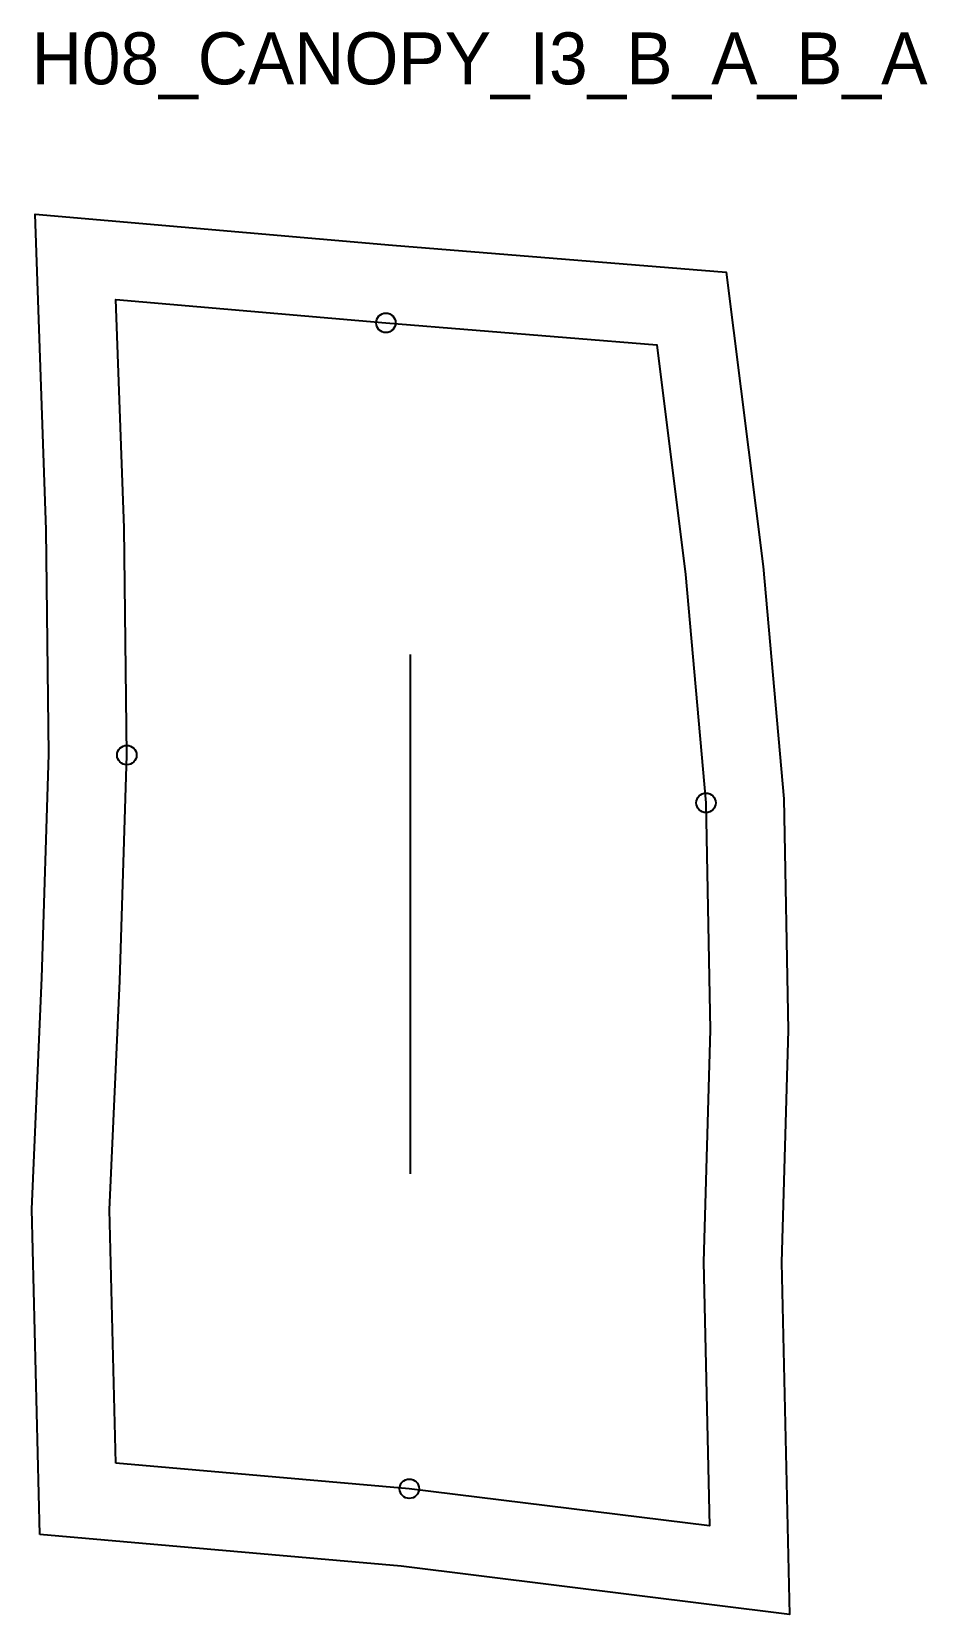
# Model space of a CAD drawing. Header units: millimetres. Extents: x -13 to 125, y -23 to 221.
import ezdxf

# ---------------------------------------------------------------- set-up
doc = ezdxf.new("R2010")
doc.units = ezdxf.units.MM
for name, color, linetype in [('CUT', 1, 'Continuous'), ('GRAIN', 3, 'Continuous'), ('ID', 7, 'Continuous'), ('NOTCH', 2, 'Continuous'), ('SEAM', 5, 'Continuous')]:
    doc.layers.add(name, color=color, linetype=linetype)

msp = doc.modelspace()

# ---------------------------------------------------------------- linework, layer by layer
at = {"layer": 'CUT'}
msp.add_lwpolyline([(-11.73, -11.02), (-12.98, 39.14), (-11.41, 74.75), (-10.34, 109.21), (-10.75, 143.82), (-12.47, 192.47), (42.58, 187.67), (94, 183.51), (99.67, 138.18), (102.86, 102.38), (103.52, 66.7), (102.51, 30.9), (103.72, -23.32), (43.92, -15.89), (-11.73, -11.02)], close=True, dxfattribs=at)
at = {"layer": 'GRAIN'}
msp.add_line((45.37, 44.58), (45.37, 124.58), dxfattribs=at)
at = {"layer": 'NOTCH'}
for centre in [(41.57, 175.71), (1.67, 109.1), (90.87, 101.74), (45.18, -3.96)]:
    msp.add_circle(centre, 1.5, dxfattribs=at)
at = {"layer": 'SEAM'}
msp.add_lwpolyline([(0, 0), (-0.98, 39.03), (0.58, 74.3), (1.67, 109.1), (1.25, 144.11), (0, 179.33), (41.57, 175.71), (83.31, 172.34), (87.74, 136.91), (90.87, 101.74), (91.52, 66.76), (90.51, 30.94), (91.41, -9.7), (45.18, -3.96)], close=True, dxfattribs=at)

# ---------------------------------------------------------------- texts
at = {"layer": 'ID'}
msp.add_text('H08_CANOPY_I3_B_A_B_A', height=8, dxfattribs=at).set_placement((-12.98, 212.47))

doc.saveas('drawing.dxf')
